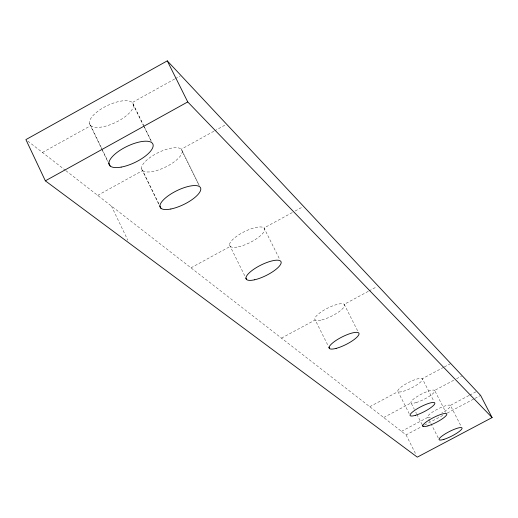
<?xml version="1.0" encoding="UTF-8"?>
<svg xmlns="http://www.w3.org/2000/svg" width="518" height="518" viewBox="0 0 518 518"><rect width="100%" height="100%" fill="white"/><g stroke="black" fill="none" stroke-linecap="round" stroke-linejoin="round"><path stroke-width="0.39" stroke-dasharray="2.59 1.94" d="M42.47 152.48L90.715 125.66L101.496 148.012M174.624 79.021L132.265 102.564L143.208 124.89M175.33 78.626L180.277 75.881M97.688 195.37L142.612 170.577L159.201 204.668M213.869 131.248L181.287 149.229L199.177 185.463M214.575 130.86L225.201 124.993M190.967 267.825L230.232 246.413M292.288 212.568L264.025 227.985L279.5 258.942M295.118 211.027L302.182 207.174M281.475 338.131L315.203 319.949L328.451 346.412M368.259 291.356L344.211 304.319L357.944 331.475M368.965 290.974L376.748 286.778M369.755 406.708L398.031 391.64L409.175 413.604M443.654 367.32L422.332 378.684L433.929 401.353M444.366 366.945L450.764 363.539M383.683 417.521L411.091 402.946L414.335 409.317M453.729 380.264L434.647 390.41L445.894 412.36M456.552 378.762L461.499 376.133M401.476 431.339L427.777 417.378L428.49 418.784M468.958 395.525L450.382 405.387L461.182 426.424M469.671 395.143L476.1 391.731M65.948 170.72L406.073 434.913L421.684 426.631M424.527 425.129L444.399 414.588M447.235 413.079L474.203 398.776M474.915 398.4L480.594 395.389M27.81 141.097L65.313 170.228M428.846 419.489L438.5 438.429M415.773 412.153L416.491 413.571M416.854 414.277L421.892 424.19M406.073 434.913L416.219 454.992M229.519 244.982L245.208 276.748M182.232 151.12A22.293 8.087 -25.9 0 1 152.551 171.529A22.293 8.087 -25.9 0 1 150.88 156.896A22.293 8.087 -25.9 0 1 182.232 151.12L199.009 185.094M133.417 104.727A24.029 9.382 -25.5 0 1 101.755 127.001A24.029 9.382 -25.5 0 1 99.067 110.399A24.029 9.382 -25.5 0 1 133.417 104.727L143.978 126.282M144.334 127.001L151.373 141.369M143.557 125.615L151.321 141.459M141.563 168.739L159.958 206.546M101.839 148.737L108.1 161.713M89.446 123.556L101.994 149.579M102.344 150.304L108.961 164.038M111.402 206.028L127.797 240.21M430.374 417.521A12.833 2.681 -27 0 1 433.009 411.745A12.833 2.681 -27 0 1 449.676 405.102A12.833 2.681 -27 0 1 441.757 412.988M416.103 402.59A13.384 2.92 -27 0 0 434.829 391.174A13.384 2.92 -27 0 0 417.644 396.231A13.384 2.92 -27 0 0 416.103 402.59M403.25 391.323A13.818 3.114 -26.9 0 0 422.533 379.493A13.818 3.114 -26.9 0 0 404.713 384.628A13.818 3.114 -26.9 0 0 403.25 391.323M238.429 246.808A19.373 6.119 -26.4 0 0 264.659 229.455A19.373 6.119 -26.4 0 0 238.176 235.224A19.373 6.119 -26.4 0 0 238.429 246.808M321.827 319.93A16.557 4.474 -26.7 0 0 344.6 305.426A16.557 4.474 -26.7 0 0 322.61 310.981A16.557 4.474 -26.7 0 0 321.827 319.93"/><path stroke-width="0.78" d="M167.282 60.859L25.9 139.614L45.357 180.84L417.301 457.141L492.1 417.579L480.594 395.389L167.282 60.859L187.736 101.929L492.1 417.579M45.357 180.84L187.736 101.929M422.254 424.902L422.973 426.32M328.813 347.125L329.526 348.556M245.888 278.114L246.6 279.552M159.907 206.119L160.962 208.294M108.799 163.157L110.185 166.045M121.154 167.107A24.171 8.961 -25.6 0 0 153.134 144.962A24.171 8.961 -25.6 0 0 118.81 151.139A24.171 8.961 -25.6 0 0 121.154 167.107M170.843 209.007A22.416 7.718 -25.9 0 0 200.79 188.714A22.416 7.718 -25.9 0 0 169.47 194.93A22.416 7.718 -25.9 0 0 170.843 209.007M254.739 279.759A19.47 5.834 -26.4 0 0 281.177 262.496A19.47 5.834 -26.4 0 0 254.726 268.615A19.47 5.834 -26.4 0 0 254.739 279.759M336.111 348.394A16.628 4.254 -26.7 0 0 359.039 333.961A16.628 4.254 -26.7 0 0 337.076 339.769A16.628 4.254 -26.7 0 0 336.111 348.394M415.436 415.319A13.863 2.959 -26.9 0 0 434.835 403.541A13.863 2.959 -26.9 0 0 417.042 408.857A13.863 2.959 -26.9 0 0 415.436 415.319M427.952 425.874A13.429 2.771 -27 0 0 446.781 414.504A13.429 2.771 -27 0 0 429.623 419.729A13.429 2.771 -27 0 0 427.952 425.874M443.932 439.355A12.872 2.551 -27 0 0 462.037 428.509A12.872 2.551 -27 0 0 445.681 433.598A12.872 2.551 -27 0 0 443.932 439.355"/></g></svg>
